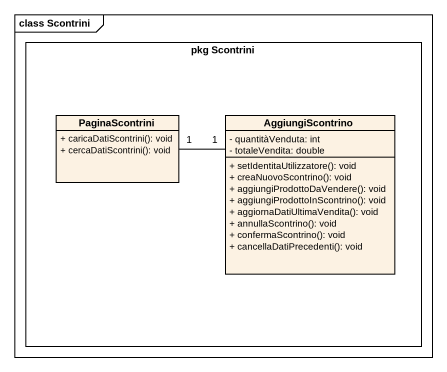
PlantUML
@startuml
mainframe class Scontrini
hide circle
hide empty members
skinparam classAttributeIconSize 0
rectangle "pkg Scontrini" as pkg_Scontrini {
  class PaginaScontrini {
    + caricaDatiScontrini(): void
    + cercaDatiScontrini(): void
  }
  class AggiungiScontrino {
    - quantitàVenduta: int
    - totaleVendita: double
    + setIdentitaUtilizzatore(): void
    + creaNuovoScontrino(): void
    + aggiungiProdottoDaVendere(): void
    + aggiungiProdottoInScontrino(): void
    + aggiornaDatiUltimaVendita(): void
    + annullaScontrino(): void
    + confermaScontrino(): void
    + cancellaDatiPrecedenti(): void
  }
}
PaginaScontrini "1" -right- "1" AggiungiScontrino
@enduml
